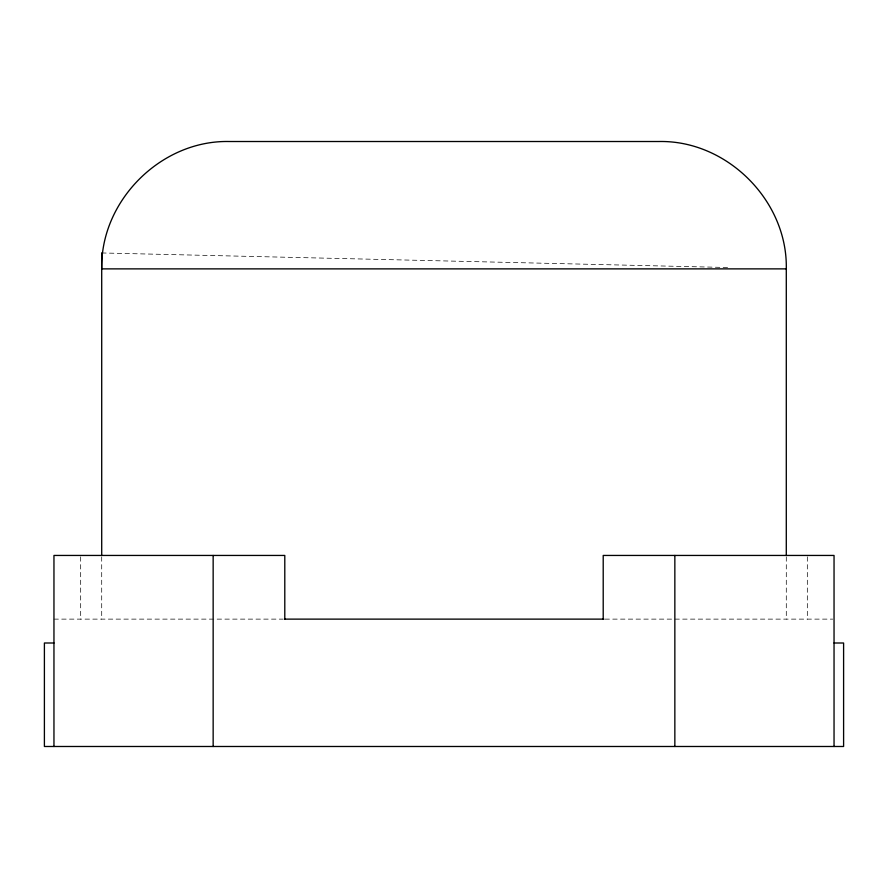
<?xml version="1.0" encoding="UTF-8"?>
<svg xmlns="http://www.w3.org/2000/svg" width="888" height="888" viewBox="0 0 888 888"><rect width="100%" height="100%" fill="white"/><g stroke="black" fill="none" stroke-linecap="round" stroke-linejoin="round"><path stroke-width="0.67" stroke-dasharray="4.44 3.33" d="M53.957 619.125L283.017 619.125M604.983 619.125L832.711 619.125M101.709 252.958L728.082 267.521M807.325 556.832L807.325 619.125M786.291 556.832L786.291 619.125M101.709 556.832L101.709 619.125M80.675 556.832L80.675 619.125"/><path stroke-width="1.33" d="M786.291 268.875L101.709 268.875C100.277 200.799 160.994 140.082 229.071 141.514L658.929 141.514C727.006 140.082 787.723 200.799 786.291 268.875L786.291 555.444M284.382 619.125L603.851 619.125M53.957 643.001L44.4 643.001L44.4 746.486L843.6 746.486L843.6 643.001L834.043 643.001M834.043 746.486L834.043 555.444L603.207 555.444L603.207 619.125M674.847 555.444L674.847 746.486M284.793 619.125L284.793 555.444L53.957 555.444L53.957 746.486M213.153 555.444L213.153 746.486M101.709 252.958L101.709 555.444"/></g></svg>
